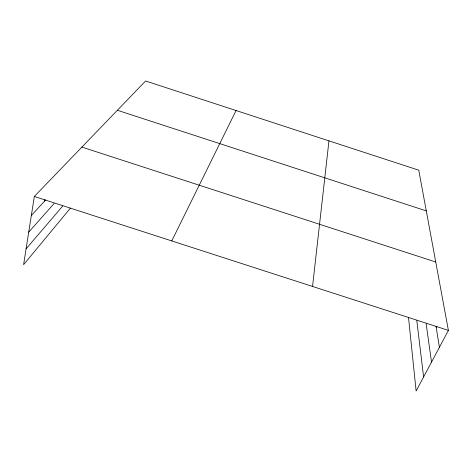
<?xml version="1.0" encoding="UTF-8"?>
<svg xmlns="http://www.w3.org/2000/svg" width="472" height="472" viewBox="0 0 472 472"><rect width="100%" height="100%" fill="white"/><g stroke="black" fill="none" stroke-linecap="round" stroke-linejoin="round"><path stroke-width="0.71" d="M312.547 286.451L328.954 140.862M408.498 317.332L416.127 391.011L448.4 330.382L418.758 170.185L145.582 80.989L34.326 196.482L23.6 264.662L70.505 208.034M44.616 201.072L44.852 199.656M171.761 240.927L236.071 110.536M436.258 327.71L436.919 326.441M26.084 248.862L62.682 206.087M28.715 232.159L54.144 203.473M31.335 215.503L45.601 200.01M34.326 196.482L448.4 330.382M117.375 110.271L426.293 210.89M81.898 147.099L435.744 262.001M436.028 326.264L439.397 347.292M426.151 323.762L431.52 362.101M416.805 320.594L423.608 376.957"/></g></svg>
